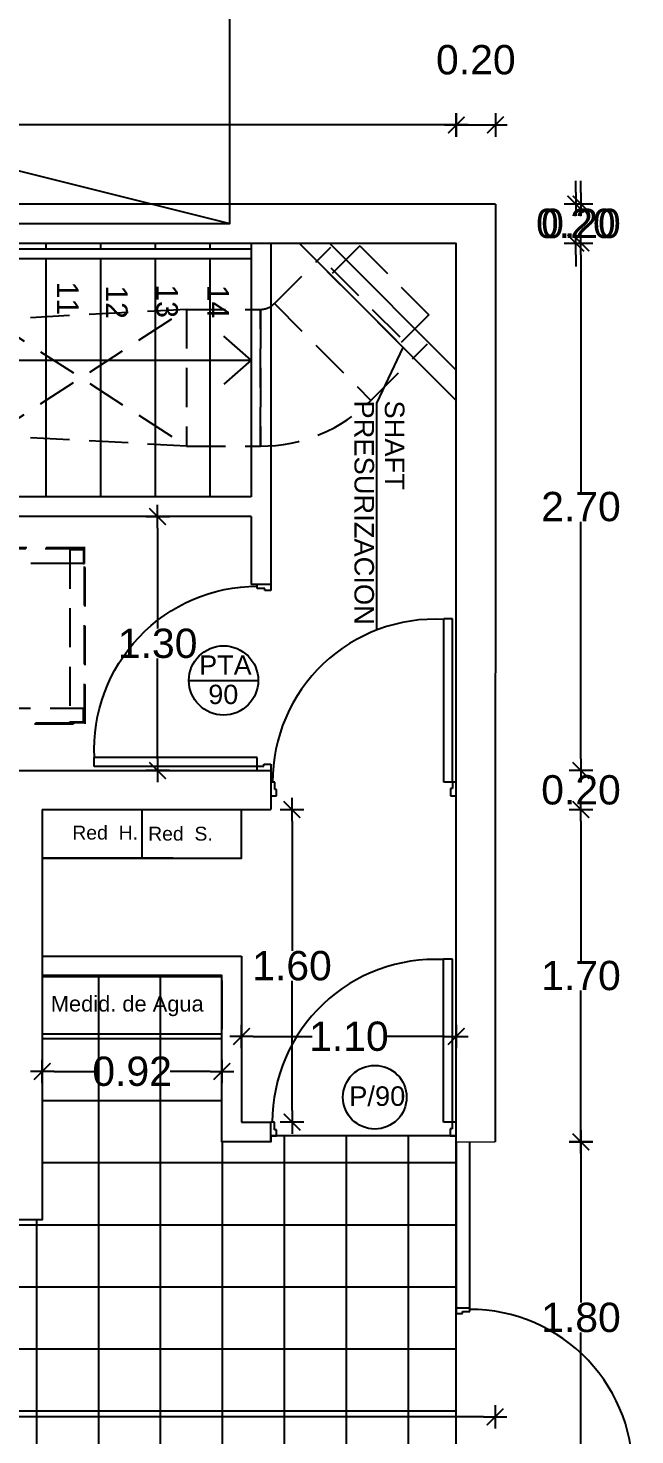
# Model space of a CAD drawing. Header units: millimetres. Extents: x 1217 to 2428, y 234 to 644.
# Drawn here: x 2368.8 to 2371.91, y 293.96 to 301.17 of the extents above; entities that cross this region are included whole.
import ezdxf

# ---------------------------------------------------------------- set-up
doc = ezdxf.new("R2010")
doc.units = ezdxf.units.MM
doc.linetypes.add('HIDDEN', pattern=[0.375, 0.25, -0.125])
doc.layers.get('0').update_dxf_attribs({"lineweight": 5})
for name, color, linetype in [('0.1', 251, 'Continuous'), ('0.3', 6, 'Continuous'), ('A-DOORSYM', 1, 'Continuous'), ('COTAS', 252, 'Continuous'), ('COTAS INTERIORES', 3, 'Continuous'), ('estructura', 3, 'Continuous'), ('hoja puerta', 2, 'Continuous'), ('Muebles', 8, 'Continuous'), ('MURO', 5, 'Continuous'), ('muros', 7, 'Continuous'), ('Pavimento', 8, 'Continuous'), ('PUERTAS', 2, 'Continuous'), ('SIMBOLOS', 2, 'Continuous'), ('Tabiques', 4, 'Continuous'), ('Texto', 1, 'Continuous')]:
    doc.layers.add(name, color=color, linetype=linetype)
doc.styles.add('INTERARQ', font='arial.ttf')
doc.styles.add('ROMANS', font='arial.ttf', dxfattribs={"height": 22.5})
doc.styles.get("Standard").update_dxf_attribs({"font": 'arial.ttf'})
doc.dimstyles.new('ESCALA_1-50', dxfattribs={"dimtxt": 0.15, "dimasz": 0.06, "dimexe": 0.18, "dimexo": 0.0625, "dimgap": 0, "dimtad": 0, "dimtih": 1, "dimtoh": 1, "dimzin": 0, "dimdsep": 46, "dimtxsty": 'INTERARQ', "dimblk": 'DIMTICK', "dimcen": 0, "dimse1": 1, "dimse2": 1, "dimclrd": 256, "dimclre": 1, "dimclrt": 2, "dimadec": 0, "dimazin": 0, "dimtfac": 4.5, "dimtofl": 0, "dimtmove": 2, "dimatfit": 3, "dimldrblk": 'DIMTICK', "dimfxl": 1, "dimtolj": 1, "dimtzin": 0, "dimarcsym": 0})

# ---------------------------------------------------------------- blocks, each defined once
blk = doc.blocks.new('Simple-A ras - 095 x 202mm_1-19-10_54')
at = {"layer": 'A-DOORSYM'}
blk.add_arc((0.3675, 0.035), 0.8338, 87.03344, 180, dxfattribs=at)
at = {"layer": 'hoja puerta'}
for p, q in [((0.4107, 0.035), (0.4107, 0.87)), ((0.4557, 0.87), (0.4107, 0.87)), ((0.4557, 0.035), (0.4557, 0.87)), ((-0.455, 0.035), (-0.475, 0.035)), ((-0.455, -0.0038), (-0.455, 0.035)), ((0.4557, 0.035), (0.4107, 0.035)), ((0.455, 0.0012), (0.445, 0.0012)), ((0.445, 0.0012), (0.445, -0.035)), ((0.455, 0.035), (0.455, 0.0012)), ((0.475, 0.035), (0.455, 0.035)), ((-0.475, -0.035), (-0.445, -0.035)), ((-0.445, -0.0038), (-0.455, -0.0038)), ((-0.445, -0.035), (-0.445, -0.0038)), ((0.445, -0.035), (0.475, -0.035))]:
    blk.add_line(p, q, dxfattribs=at)
blk = doc.blocks.new('presu')
at = {"layer": 'Muebles', "color": 8, "linetype": 'HIDDEN', "ltscale": 0.8}
for p, q in [((-0.289, -0.289), (0, 0)), ((0.1485, 0.0071), (0, -0.1414)), ((0.1485, 0.0071), (0.502, -0.3465)), ((-0.0177, -0.1237), (0.3712, -0.5127)), ((0, -0.1061), (0.3889, -0.495)), ((-3.5375, -1.1093), (-3.5375, -0.2273)), ((-1.9365, -1.1093), (-1.9365, -0.2273)), ((-3.5375, -0.2978), (-3.608, -0.2978)), ((-1.9365, -0.2978), (-3.5375, -0.2978)), ((-1.866, -0.2978), (-1.9365, -0.2978)), ((-1.8133, -0.3471), (-1.8383, -0.3721)), ((-1.8133, -0.9896), (-1.8133, -0.3471)), ((-1.7883, -0.3721), (-1.8133, -0.3471)), ((-1.7633, -0.3471), (-1.7883, -0.3721)), ((-1.7633, -0.9896), (-1.7633, -0.3471)), ((-1.7383, -0.3721), (-1.7633, -0.3471)), ((-1.7383, -0.9646), (-0.7383, -0.3183)), ((-0.7383, -0.3183), (-1.7383, -0.3721)), ((-0.7383, -0.3183), (-0.3598, -0.3183)), ((-0.7383, -0.3183), (-0.7383, -1.0183)), ((-0.3598, -0.3183), (-0.3598, -1.0183)), ((-0.3598, -1.0183), (-0.3598, -0.3183)), ((-0.289, -0.289), (0.2059, -0.784)), ((0.502, -0.3465), (0.3536, -0.495)), ((-2.5733, -0.9646), (-2.5733, -0.3721)), ((-1.857, -0.3721), (-2.5733, -0.3721)), ((-2.5612, -0.9646), (-2.5612, -0.3721)), ((-2.5455, -0.9646), (-2.5455, -0.3721)), ((-2.5165, -0.9646), (-2.5165, -0.3721)), ((-2.4704, -0.9646), (-2.4704, -0.3721)), ((-2.364, -0.9646), (-2.364, -0.3721)), ((-2.1664, -0.9646), (-2.1664, -0.3721)), ((-1.857, -0.3721), (-1.8383, -0.3721)), ((-1.8383, -0.9646), (-1.8383, -0.3721)), ((-1.8383, -0.9646), (-1.8383, -0.3721)), ((-1.7883, -0.9646), (-1.7883, -0.3721)), ((-1.7383, -0.9646), (-1.7383, -0.3721)), ((-1.7383, -0.3721), (-0.7383, -1.0183)), ((0.2059, -0.784), (0.495, -0.495)), ((-1.857, -0.9646), (-2.5733, -0.9646)), ((-2.4482, -0.9646), (-2.4142, -1.0216)), ((-2.0512, -0.9646), (-2.0852, -1.0216)), ((-1.857, -0.9646), (-1.8383, -0.9646)), ((-1.8133, -0.9896), (-1.8383, -0.9646)), ((-1.7883, -0.9646), (-1.8133, -0.9896)), ((-1.7633, -0.9896), (-1.7883, -0.9646)), ((-1.7383, -0.9646), (-1.7633, -0.9896)), ((-0.7383, -1.0183), (-1.7383, -0.9646)), ((-3.608, -1.0388), (-3.5375, -1.0388)), ((-3.5375, -1.0388), (-1.9365, -1.0388)), ((-2.0852, -1.0216), (-2.4142, -1.0216)), ((-1.9365, -1.0388), (-1.866, -1.0388)), ((-0.7383, -1.0183), (-0.3598, -1.0183))]:
    blk.add_line(p, q, dxfattribs=at)
for points in [[(-1.857, -1.1183), (-1.857, -0.2183), (-3.617, -0.2183), (-3.617, -1.1183)], [(-1.8615, -1.1138), (-1.8615, -0.2228), (-3.6125, -0.2228), (-3.6125, -1.1138)], [(-3.6125, -0.2978), (-3.6125, -0.2228), (-3.5375, -0.2228), (-3.5375, -0.2273), (-3.608, -0.2273), (-3.608, -0.2978)], [(-1.8615, -0.2978), (-1.8615, -0.2228), (-1.9365, -0.2228), (-1.9365, -0.2273), (-1.866, -0.2273), (-1.866, -0.2978)], [(-2.6266, -0.5404), (-2.6266, -0.7963), (-2.9517, -0.7963), (-2.9517, -0.5404)], [(-3.6125, -1.0388), (-3.6125, -1.1138), (-3.5375, -1.1138), (-3.5375, -1.1093), (-3.608, -1.1093), (-3.608, -1.0388)], [(-1.8615, -1.0388), (-1.8615, -1.1138), (-1.9365, -1.1138), (-1.9365, -1.1093), (-1.866, -1.1093), (-1.866, -1.0388)]]:
    blk.add_lwpolyline(points, close=True, dxfattribs=at)
for radius in [0.1, 0.8]:
    blk.add_arc((-0.3598, -0.2183), radius, 270, 315, dxfattribs=at)
blk = doc.blocks.new('DIMTICK')
at = {"color": 1}
for p, q in [((-1, 0), (1, 0)), ((0, 1), (0, -1))]:
    blk.add_line(p, q, dxfattribs=at)
at = {"color": 3, "const_width": 0.141}
blk.add_lwpolyline([(0.71, 0.71), (-0.71, -0.71)], dxfattribs=at)
blk = doc.blocks.new('*D979')
at = {"layer": 'COTAS INTERIORES', "lineweight": -2, "ltscale": 3, "transparency": 16777216}
for p, q in [((2369.4652, 298.6057), (2369.4652, 298.0924)), ((2369.4652, 297.4257), (2369.4652, 297.9391))]:
    blk.add_line(p, q, dxfattribs=at)
at = {"layer": 'Defpoints', "color": 0, "ltscale": 3, "transparency": 16777216}
for p in [(2369.9446, 298.6657, 0), (2369.4652, 297.3657), (2369.9446, 297.3657, 0)]:
    blk.add_point(p, dxfattribs=at)
at = {"layer": 'COTAS INTERIORES', "lineweight": -2, "ltscale": 3, "transparency": 16777216, "xscale": 0.06, "yscale": 0.06, "zscale": 0.06}
for p, rotation in [((2369.4652, 298.6657), 90), ((2369.4652, 297.3657), 270)]:
    blk.add_blockref('DIMTICK', p, dxfattribs=dict(at, rotation=rotation))
at = {"layer": 'COTAS INTERIORES', "color": 2, "ltscale": 3, "transparency": 16777216, "insert": (2369.4652, 298.0157), "char_height": 0.15, "attachment_point": 5, "style": 'INTERARQ'}
blk.add_mtext('\\A1;1.30', dxfattribs=at)
blk = doc.blocks.new('*D994')
at = {"layer": 'COTAS', "lineweight": -2, "ltscale": 3, "transparency": 16777216}
for p, q in [((2365.8442, 302.6057), (2365.8442, 301.4923)), ((2365.8442, 300.2257), (2365.8442, 301.3391))]:
    blk.add_line(p, q, dxfattribs=at)
at = {"layer": 'Defpoints', "color": 0, "ltscale": 3, "transparency": 16777216}
for p in [(2368.5785, 302.6657, 0), (2365.8442, 300.1657), (2369.8346, 300.1657, 0)]:
    blk.add_point(p, dxfattribs=at)
at = {"layer": 'COTAS', "lineweight": -2, "ltscale": 3, "transparency": 16777216, "xscale": 0.06, "yscale": 0.06, "zscale": 0.06}
for p, rotation in [((2365.8442, 302.6657), 90), ((2365.8442, 300.1657), 270)]:
    blk.add_blockref('DIMTICK', p, dxfattribs=dict(at, rotation=rotation))
at = {"layer": 'COTAS', "color": 2, "ltscale": 3, "transparency": 16777216, "insert": (2365.8442, 301.4157), "char_height": 0.15, "attachment_point": 5, "style": 'INTERARQ'}
blk.add_mtext('\\A1;2.50', dxfattribs=at)
blk = doc.blocks.new('*D1010')
at = {"layer": 'COTAS INTERIORES', "lineweight": -2, "ltscale": 3, "transparency": 16777216}
for p, q in [((2364.6946, 294.0571), (2367.7189, 294.0571)), ((2371.1336, 294.0571), (2368.1093, 294.0571))]:
    blk.add_line(p, q, dxfattribs=at)
at = {"layer": 'Defpoints', "color": 0, "ltscale": 3, "transparency": 16777216}
for p in [(2371.1936, 294.0571), (2371.1936, 293.6658, 0), (2364.6346, 293.0658, 0)]:
    blk.add_point(p, dxfattribs=at)
at = {"layer": 'COTAS INTERIORES', "lineweight": -2, "ltscale": 3, "transparency": 16777216, "xscale": 0.06, "yscale": 0.06, "zscale": 0.06, "rotation": 180}
blk.add_blockref('DIMTICK', (2364.6346, 294.0571), dxfattribs=at)
at = {"layer": 'COTAS INTERIORES', "lineweight": -2, "ltscale": 3, "transparency": 16777216, "xscale": 0.06, "yscale": 0.06, "zscale": 0.06}
blk.add_blockref('DIMTICK', (2371.1936, 294.0571), dxfattribs=at)
at = {"layer": 'COTAS INTERIORES', "color": 2, "ltscale": 3, "transparency": 16777216, "insert": (2367.9141, 294.0571), "char_height": 0.15, "attachment_point": 5, "style": 'INTERARQ'}
blk.add_mtext('\\A1;6.56', dxfattribs=at)
blk = doc.blocks.new('*D1042')
at = {"layer": 'COTAS INTERIORES', "lineweight": -2, "ltscale": 3, "transparency": 16777216}
for p, q in [((2364.8946, 300.6699), (2367.7194, 300.6699)), ((2370.9346, 300.6699), (2368.1098, 300.6699))]:
    blk.add_line(p, q, dxfattribs=at)
at = {"layer": 'Defpoints', "color": 0, "ltscale": 3, "transparency": 16777216}
for p in [(2370.9946, 300.6699), (2364.8346, 300.2657, 0), (2370.9946, 300.0657, 0)]:
    blk.add_point(p, dxfattribs=at)
at = {"layer": 'COTAS INTERIORES', "lineweight": -2, "ltscale": 3, "transparency": 16777216, "xscale": 0.06, "yscale": 0.06, "zscale": 0.06, "rotation": 180}
blk.add_blockref('DIMTICK', (2364.8346, 300.6699), dxfattribs=at)
at = {"layer": 'COTAS INTERIORES', "lineweight": -2, "ltscale": 3, "transparency": 16777216, "xscale": 0.06, "yscale": 0.06, "zscale": 0.06}
blk.add_blockref('DIMTICK', (2370.9946, 300.6699), dxfattribs=at)
at = {"layer": 'COTAS INTERIORES', "color": 2, "ltscale": 3, "transparency": 16777216, "insert": (2367.9146, 300.6699), "char_height": 0.15, "attachment_point": 5, "style": 'INTERARQ'}
blk.add_mtext('\\A1;6.16', dxfattribs=at)
blk = doc.blocks.new('*D1043')
at = {"layer": 'COTAS INTERIORES', "lineweight": -2, "ltscale": 3, "transparency": 16777216}
blk.add_line((2371.0546, 300.6699), (2371.1346, 300.6699), dxfattribs=at)
at = {"layer": 'Defpoints', "color": 0, "ltscale": 3, "transparency": 16777216}
for p in [(2371.1946, 300.6699), (2371.1946, 300.2647, 0), (2370.9946, 300.0657, 0)]:
    blk.add_point(p, dxfattribs=at)
at = {"layer": 'COTAS INTERIORES', "lineweight": -2, "ltscale": 3, "transparency": 16777216, "xscale": 0.06, "yscale": 0.06, "zscale": 0.06, "rotation": 180}
blk.add_blockref('DIMTICK', (2370.9946, 300.6699), dxfattribs=at)
at = {"layer": 'COTAS INTERIORES', "lineweight": -2, "ltscale": 3, "transparency": 16777216, "xscale": 0.06, "yscale": 0.06, "zscale": 0.06}
blk.add_blockref('DIMTICK', (2371.1946, 300.6699), dxfattribs=at)
at = {"layer": 'COTAS INTERIORES', "color": 2, "ltscale": 3, "transparency": 16777216, "insert": (2371.0946, 301.0031), "char_height": 0.15, "attachment_point": 5, "style": 'INTERARQ'}
blk.add_mtext('\\A1;0.20', dxfattribs=at)
blk = doc.blocks.new('*D1044')
at = {"layer": 'COTAS INTERIORES', "lineweight": -2, "ltscale": 3, "transparency": 16777216}
for p, q in [((2371.6066, 300.3247), (2371.6066, 300.3847)), ((2371.6066, 300.0057), (2371.6066, 299.9457))]:
    blk.add_line(p, q, dxfattribs=at)
at = {"layer": 'Defpoints', "color": 0, "ltscale": 3, "transparency": 16777216}
for p in [(2371.1946, 300.2647), (2371.6066, 300.2647), (2370.9946, 300.0657, 0)]:
    blk.add_point(p, dxfattribs=at)
at = {"layer": 'COTAS INTERIORES', "lineweight": -2, "ltscale": 3, "transparency": 16777216, "xscale": 0.06, "yscale": 0.06, "zscale": 0.06}
for p, rotation in [((2371.6066, 300.2647), 270), ((2371.6066, 300.0657), 90)]:
    blk.add_blockref('DIMTICK', p, dxfattribs=dict(at, rotation=rotation))
at = {"layer": 'COTAS INTERIORES', "color": 2, "ltscale": 3, "transparency": 16777216, "insert": (2371.6066, 300.1652), "char_height": 0.15, "attachment_point": 5, "style": 'INTERARQ'}
blk.add_mtext('\\A1;0.20', dxfattribs=at)
blk = doc.blocks.new('*D957')
at = {"layer": 'COTAS INTERIORES', "lineweight": -2, "ltscale": 3, "transparency": 16777216}
for p, q in [((2371.6331, 300.3247, 0), (2371.6331, 300.3847, 0)), ((2371.6331, 300.0057, 0), (2371.6331, 299.9457, 0))]:
    blk.add_line(p, q, dxfattribs=at)
at = {"layer": 'Defpoints', "color": 0, "ltscale": 3, "transparency": 16777216}
for p in [(2371.1948, 300.2647, 0), (2370.9946, 300.0657, 0), (2371.6331, 300.0657, 0)]:
    blk.add_point(p, dxfattribs=at)
at = {"layer": 'COTAS INTERIORES', "lineweight": -2, "ltscale": 3, "transparency": 16777216, "xscale": 0.06, "yscale": 0.06, "zscale": 0.06}
for p, rotation in [((2371.6331, 300.2647, 0), 270), ((2371.6331, 300.0657, 0), 90)]:
    blk.add_blockref('DIMTICK', p, dxfattribs=dict(at, rotation=rotation))
at = {"layer": 'COTAS INTERIORES', "color": 2, "ltscale": 3, "transparency": 16777216, "insert": (2371.6331, 300.1652, 0), "char_height": 0.15, "attachment_point": 5, "style": 'INTERARQ'}
blk.add_mtext('\\A1;0.20', dxfattribs=at)
blk = doc.blocks.new('*D958')
at = {"layer": 'COTAS INTERIORES', "lineweight": -2, "ltscale": 3, "transparency": 16777216}
for p, q in [((2371.6331, 300.0057, 0), (2371.6331, 298.7923, 0)), ((2371.6331, 297.4257, 0), (2371.6331, 298.6391, 0))]:
    blk.add_line(p, q, dxfattribs=at)
at = {"layer": 'Defpoints', "color": 0, "ltscale": 3, "transparency": 16777216}
for p in [(2370.9946, 300.0657, 0), (2370.0446, 297.3657, 0), (2371.6331, 297.3657, 0)]:
    blk.add_point(p, dxfattribs=at)
at = {"layer": 'COTAS INTERIORES', "lineweight": -2, "ltscale": 3, "transparency": 16777216, "xscale": 0.06, "yscale": 0.06, "zscale": 0.06}
for p, rotation in [((2371.6331, 300.0657, 0), 90), ((2371.6331, 297.3657, 0), 270)]:
    blk.add_blockref('DIMTICK', p, dxfattribs=dict(at, rotation=rotation))
at = {"layer": 'COTAS INTERIORES', "color": 2, "ltscale": 3, "transparency": 16777216, "insert": (2371.6331, 298.7157, 0), "char_height": 0.15, "attachment_point": 5, "style": 'INTERARQ'}
blk.add_mtext('\\A1;2.70', dxfattribs=at)
blk = doc.blocks.new('*D959')
at = {"layer": 'COTAS INTERIORES', "lineweight": -2, "ltscale": 3, "transparency": 16777216}
for p, q in [((2371.6331, 297.4257), (2371.6331, 297.4857)), ((2371.6331, 297.1057), (2371.6331, 297.0457))]:
    blk.add_line(p, q, dxfattribs=at)
at = {"layer": 'Defpoints', "color": 0, "ltscale": 3, "transparency": 16777216}
for p in [(2370.0446, 297.3657), (2370.0446, 297.1657), (2371.6331, 297.1657)]:
    blk.add_point(p, dxfattribs=at)
at = {"layer": 'COTAS INTERIORES', "lineweight": -2, "ltscale": 3, "transparency": 16777216, "xscale": 0.06, "yscale": 0.06, "zscale": 0.06}
for p, rotation in [((2371.6331, 297.3657), 270), ((2371.6331, 297.1657), 90)]:
    blk.add_blockref('DIMTICK', p, dxfattribs=dict(at, rotation=rotation))
at = {"layer": 'COTAS INTERIORES', "color": 2, "ltscale": 3, "transparency": 16777216, "insert": (2371.6331, 297.2657), "char_height": 0.15, "attachment_point": 5, "style": 'INTERARQ'}
blk.add_mtext('\\A1;0.20', dxfattribs=at)
blk = doc.blocks.new('*D960')
at = {"layer": 'COTAS INTERIORES', "lineweight": -2, "ltscale": 3, "transparency": 16777216}
for p, q in [((2371.6331, 297.1057), (2371.6331, 296.3919)), ((2371.6331, 295.5249), (2371.6331, 296.2387))]:
    blk.add_line(p, q, dxfattribs=at)
at = {"layer": 'Defpoints', "color": 0, "ltscale": 3, "transparency": 16777216}
for p in [(2370.0446, 297.1657), (2371.1935, 295.4649, 0), (2371.6331, 295.4649)]:
    blk.add_point(p, dxfattribs=at)
at = {"layer": 'COTAS INTERIORES', "lineweight": -2, "ltscale": 3, "transparency": 16777216, "xscale": 0.06, "yscale": 0.06, "zscale": 0.06}
for p, rotation in [((2371.6331, 297.1657), 90), ((2371.6331, 295.4649), 270)]:
    blk.add_blockref('DIMTICK', p, dxfattribs=dict(at, rotation=rotation))
at = {"layer": 'COTAS INTERIORES', "color": 2, "ltscale": 3, "transparency": 16777216, "insert": (2371.6331, 296.3153), "char_height": 0.15, "attachment_point": 5, "style": 'INTERARQ'}
blk.add_mtext('\\A1;1.70', dxfattribs=at)
blk = doc.blocks.new('*D961')
at = {"layer": 'COTAS INTERIORES', "lineweight": -2, "ltscale": 3, "transparency": 16777216}
for p, q in [((2371.6331, 295.4049), (2371.6331, 294.6419)), ((2371.6331, 293.7258), (2371.6331, 294.4888))]:
    blk.add_line(p, q, dxfattribs=at)
at = {"layer": 'Defpoints', "color": 0, "ltscale": 3, "transparency": 16777216}
for p in [(2371.1935, 295.4649, 0), (2371.1936, 293.6658), (2371.6331, 293.6658)]:
    blk.add_point(p, dxfattribs=at)
at = {"layer": 'COTAS INTERIORES', "lineweight": -2, "ltscale": 3, "transparency": 16777216, "xscale": 0.06, "yscale": 0.06, "zscale": 0.06}
for p, rotation in [((2371.6331, 295.4649), 90), ((2371.6331, 293.6658), 270)]:
    blk.add_blockref('DIMTICK', p, dxfattribs=dict(at, rotation=rotation))
at = {"layer": 'COTAS INTERIORES', "color": 2, "ltscale": 3, "transparency": 16777216, "insert": (2371.6331, 294.5654), "char_height": 0.15, "attachment_point": 5, "style": 'INTERARQ'}
blk.add_mtext('\\A1;1.80', dxfattribs=at)
blk = doc.blocks.new('*D965')
at = {"layer": 'COTAS INTERIORES', "lineweight": -2, "ltscale": 3, "transparency": 16777216}
for p, q in [((2369.9546, 296.0045), (2370.2571, 296.0045)), ((2370.9346, 296.0045), (2370.6321, 296.0045))]:
    blk.add_line(p, q, dxfattribs=at)
at = {"layer": 'Defpoints', "color": 0, "ltscale": 3, "transparency": 16777216}
for p in [(2370.9946, 296.0045), (2369.8946, 295.7326, 0), (2370.9946, 295.6957, 0)]:
    blk.add_point(p, dxfattribs=at)
at = {"layer": 'COTAS INTERIORES', "lineweight": -2, "ltscale": 3, "transparency": 16777216, "xscale": 0.06, "yscale": 0.06, "zscale": 0.06, "rotation": 180}
blk.add_blockref('DIMTICK', (2369.8946, 296.0045), dxfattribs=at)
at = {"layer": 'COTAS INTERIORES', "lineweight": -2, "ltscale": 3, "transparency": 16777216, "xscale": 0.06, "yscale": 0.06, "zscale": 0.06}
blk.add_blockref('DIMTICK', (2370.9946, 296.0045), dxfattribs=at)
at = {"layer": 'COTAS INTERIORES', "color": 2, "ltscale": 3, "transparency": 16777216, "insert": (2370.4446, 296.0045), "char_height": 0.15, "attachment_point": 5, "style": 'INTERARQ'}
blk.add_mtext('\\A1;1.10', dxfattribs=at)
blk = doc.blocks.new('*D966')
at = {"layer": 'COTAS INTERIORES', "lineweight": -2, "ltscale": 3, "transparency": 16777216}
for p, q in [((2370.1532, 297.1057), (2370.1532, 296.4423)), ((2370.1532, 295.6257), (2370.1532, 296.2891))]:
    blk.add_line(p, q, dxfattribs=at)
at = {"layer": 'Defpoints', "color": 0, "ltscale": 3, "transparency": 16777216}
for p in [(2371.4337, 297.1657, 0), (2369.9951, 295.5657, 0), (2370.1532, 295.5657)]:
    blk.add_point(p, dxfattribs=at)
at = {"layer": 'COTAS INTERIORES', "lineweight": -2, "ltscale": 3, "transparency": 16777216, "xscale": 0.06, "yscale": 0.06, "zscale": 0.06}
for p, rotation in [((2370.1532, 297.1657), 90), ((2370.1532, 295.5657), 270)]:
    blk.add_blockref('DIMTICK', p, dxfattribs=dict(at, rotation=rotation))
at = {"layer": 'COTAS INTERIORES', "color": 2, "ltscale": 3, "transparency": 16777216, "insert": (2370.1532, 296.3657), "char_height": 0.15, "attachment_point": 5, "style": 'INTERARQ'}
blk.add_mtext('\\A1;1.60', dxfattribs=at)
blk = doc.blocks.new('*D967')
at = {"layer": 'COTAS INTERIORES', "lineweight": -2, "ltscale": 3, "transparency": 16777216}
for p, q in [((2368.9346, 295.8251), (2369.1406, 295.8251)), ((2369.7346, 295.8251), (2369.5287, 295.8251))]:
    blk.add_line(p, q, dxfattribs=at)
at = {"layer": 'Defpoints', "color": 0, "ltscale": 3, "transparency": 16777216}
for p in [(2368.8746, 295.8251), (2368.8746, 295.4657, 0), (2369.7946, 295.4657, 0)]:
    blk.add_point(p, dxfattribs=at)
at = {"layer": 'COTAS INTERIORES', "lineweight": -2, "ltscale": 3, "transparency": 16777216, "xscale": 0.06, "yscale": 0.06, "zscale": 0.06, "rotation": 180}
blk.add_blockref('DIMTICK', (2368.8746, 295.8251), dxfattribs=at)
at = {"layer": 'COTAS INTERIORES', "lineweight": -2, "ltscale": 3, "transparency": 16777216, "xscale": 0.06, "yscale": 0.06, "zscale": 0.06}
blk.add_blockref('DIMTICK', (2369.7946, 295.8251), dxfattribs=at)
at = {"layer": 'COTAS INTERIORES', "color": 2, "ltscale": 3, "transparency": 16777216, "insert": (2369.3346, 295.8251), "char_height": 0.15, "attachment_point": 5, "style": 'INTERARQ'}
blk.add_mtext('\\A1;0.92', dxfattribs=at)

msp = doc.modelspace()

# ---------------------------------------------------------------- hatches: boundary and pattern name
at = {"layer": 'COTAS', "ltscale": 3}
h = msp.add_hatch(dxfattribs=at)
h.set_pattern_fill('NET', color=256, scale=0.1)
h.set_pattern_definition([(0, (1166.47292, 65.17067), (0, 0.3175), []), (90, (1166.47292, 65.17067), (-0.3175, 2e-17), [])])
edge = h.paths.add_edge_path()
edge.add_line((2363.43267, 290.86817), (2363.43267, 290.06832))
edge.add_line((2363.43267, 290.06832), (2364.63462, 290.06832))
edge.add_line((2364.63462, 290.06832), (2364.63462, 293.06576))
edge.add_line((2364.63462, 293.06576), (2370.99361, 293.06576))
edge.add_line((2370.99361, 293.06576), (2370.99462, 295.49572))
edge.add_line((2370.99462, 295.49572), (2370.04462, 295.49572))
edge.add_line((2370.04462, 295.49572), (2370.04406, 295.46572))
edge.add_line((2370.04406, 295.46572), (2369.79462, 295.46572))
edge.add_line((2369.79462, 295.46572), (2369.79461, 296.31572))
edge.add_line((2369.79461, 296.31572), (2368.87462, 296.31572))
edge.add_line((2368.87462, 296.31572), (2368.87462, 295.06572))
edge.add_line((2368.87462, 295.06572), (2368.67462, 295.06572))
edge.add_line((2368.67462, 295.06572), (2368.67462, 295.11572))
edge.add_line((2368.67462, 295.11572), (2364.83462, 295.11571))
edge.add_line((2364.83462, 295.11571), (2364.83462, 295.06572))
edge.add_line((2364.83462, 295.06572), (2364.63462, 295.06572))
edge.add_line((2364.63462, 295.06572), (2364.63462, 300.26244))
edge.add_line((2364.63462, 300.26244), (2363.43269, 300.26244))
edge.add_line((2363.43269, 300.26244), (2363.43268, 290.86817))

# ---------------------------------------------------------------- linework, layer by layer
at = {"ltscale": 3, "elevation": 0}
msp.add_lwpolyline([(2370.99462, 295.46572), (2371.19371, 295.46572)], dxfattribs=at)
at = {"layer": '0.1', "ltscale": 3, "elevation": 0}
for points in [[(2368.87462, 296.91634), (2369.89461, 296.91634), (2369.89461, 297.16571)], [(2369.38462, 297.16571), (2369.38462, 296.91634)], [(2369.54524, 296.91634), (2368.87462, 296.91634)], [(2369.54527, 296.91634), (2368.87465, 296.91634)], [(2369.79461, 296.29098), (2369.79461, 296.04161)], [(2369.79461, 296.01572), (2368.87462, 296.01572)]]:
    msp.add_lwpolyline(points, dxfattribs=at)
at = {"layer": '0.3'}
for p, q in [((2369.94462, 300.06572, 0), (2369.94462, 298.76572, 0)), ((2370.04462, 300.06572, 0), (2370.04462, 298.31729, 0)), ((2367.4568, 300.03572, 0), (2369.94462, 300.03572, 0)), ((2367.4912, 299.98572, 0), (2369.94462, 299.98572, 0)), ((2369.94462, 298.76572, 0), (2364.83462, 298.76572, 0)), ((2369.94462, 298.66572, 0), (2364.83462, 298.66572, 0)), ((2369.94462, 298.66572, 0), (2369.94462, 298.31729, 0)), ((2368.87462, 296.41572, 0), (2369.89461, 296.41572, 0)), ((2369.89461, 296.41572, 0), (2369.89461, 295.56571, 0)), ((2369.89461, 295.56571, 0), (2370.0436, 295.56571, 0)), ((2370.0436, 295.56571, 0), (2370.0436, 295.46488, 0)), ((2370.0436, 295.46488, 0), (2369.79461, 295.46488, 0))]:
    msp.add_line(p, q, dxfattribs=at)
at = {"layer": '0.3', "elevation": 0}
for points in [[(2370.04462, 298.31729), (2369.94462, 298.31729)], [(2369.79461, 295.46488), (2369.79461, 296.31572), (2368.87462, 296.31572), (2368.87462, 296.31572)], [(2370.99462, 295.46572), (2370.99462, 294.61583), (2371.06462, 294.61583), (2371.06462, 295.46572)]]:
    msp.add_lwpolyline(points, dxfattribs=at)
at = {"layer": 'COTAS', "ltscale": 3, "elevation": 0}
msp.add_lwpolyline([(2363.43267, 290.86817), (2363.43267, 290.06832), (2364.63462, 290.06832), (2364.63462, 293.06576), (2370.99361, 293.06576), (2370.99462, 295.49572), (2370.04462, 295.49572), (2370.04406, 295.46572), (2369.79462, 295.46572), (2369.79462, 295.46572), (2369.79461, 296.31572), (2368.87462, 296.31572), (2368.87462, 295.06572), (2368.67462, 295.06572), (2368.67462, 295.11572), (2364.83462, 295.11571), (2364.83462, 295.06572), (2364.63462, 295.06572), (2364.63462, 300.26244), (2363.43269, 300.26244), (2363.43268, 290.86817)], dxfattribs=at)
at = {"layer": 'estructura', "color": 1}
for p, q in [((2368.89462, 300.03572, 0), (2368.89462, 300.06572, 0)), ((2369.17462, 300.03572, 0), (2369.17462, 300.06572, 0)), ((2369.45462, 300.03572, 0), (2369.45462, 300.06572, 0)), ((2369.73462, 300.03572, 0), (2369.73462, 300.06572, 0)), ((2368.89462, 298.76572, 0), (2368.89462, 299.98572, 0)), ((2369.17462, 298.76572, 0), (2369.17462, 299.98572, 0)), ((2369.45462, 298.76572, 0), (2369.45462, 299.98572, 0)), ((2369.73462, 298.76572, 0), (2369.73462, 299.98572, 0))]:
    msp.add_line(p, q, dxfattribs=at)
at = {"layer": 'Muebles', "color": 8, "linetype": 'HIDDEN', "ltscale": 20}
msp.add_line((2368.18906, 299.46572, 0), (2369.94462, 299.46572, 0), dxfattribs=at)
at = {"layer": 'Muebles', "color": 8, "linetype": 'HIDDEN', "ltscale": 20, "elevation": 0}
for points in [[(2369.94462, 299.46572), (2369.80407, 299.58867)], [(2369.94462, 299.46572), (2369.80407, 299.34276)]]:
    msp.add_lwpolyline(points, dxfattribs=at)
at = {"layer": 'Muebles', "color": 8, "linetype": 'Continuous', "elevation": 0}
msp.add_lwpolyline([(2370.58837, 298.08222), (2370.58837, 299.2454), (2370.72302, 299.53175)], dxfattribs=at)
at = {"layer": 'MURO', "color": 1, "ltscale": 3, "elevation": 0}
msp.add_lwpolyline([(2364.83462, 302.6657), (2364.83462, 300.1657), (2369.83462, 300.1657), (2369.83462, 302.6657), (2364.83462, 302.6657)], dxfattribs=at)
at = {"layer": 'muros'}
for p, q in [((2371.19462, 300.26474, 0), (2364.83462, 300.26576, 0)), ((2364.63462, 300.06572, 0), (2370.99462, 300.06572, 0)), ((2364.83462, 300.06572, 0), (2370.99462, 300.06572, 0)), ((2370.99462, 295.46572, 0), (2370.99462, 300.06572, 0)), ((2364.83462, 297.36572, 0), (2370.04462, 297.36572, 0)), ((2368.87462, 297.16572, 0), (2370.04462, 297.16572, 0)), ((2368.87462, 297.16572, 0), (2368.87462, 295.06572, 0))]:
    msp.add_line(p, q, dxfattribs=at)
at = {"layer": 'muros', "elevation": 0}
for points in [[(2371.19462, 300.26474), (2371.19371, 295.46572)], [(2370.04462, 297.36572), (2370.04462, 297.16572)], [(2370.04462, 297.36572), (2370.04462, 297.16572)], [(2368.87462, 295.06572), (2368.67462, 295.06572)]]:
    msp.add_lwpolyline(points, dxfattribs=at)
at = {"layer": 'Pavimento', "color": 251, "ltscale": 3, "elevation": 0}
msp.add_lwpolyline([(2369.83462, 302.6657), (2364.83462, 301.4157), (2369.83462, 300.1657)], dxfattribs=at)
at = {"layer": 'SIMBOLOS', "color": 1, "linetype": 'Continuous'}
msp.add_line((2369.62538, 297.82655), (2369.98003, 297.82655), dxfattribs=at)
msp.add_circle((2369.8027, 297.82655), 0.17733, dxfattribs=at)
at = {"layer": 'Tabiques'}
for p, q in [((2370.99462, 299.26015, 0), (2370.18905, 300.06572, 0)), ((2370.99462, 299.26015, 0), (2370.18905, 300.06572, 0)), ((2370.99462, 299.26015, 0), (2370.18905, 300.06572, 0)), ((2370.99462, 299.41572, 0), (2370.34462, 300.06572, 0)), ((2370.99462, 299.41572, 0), (2370.34462, 300.06572, 0)), ((2370.99462, 299.41572, 0), (2370.34462, 300.06572, 0))]:
    msp.add_line(p, q, dxfattribs=at)
at = {"layer": 'Texto'}
msp.add_circle((2370.57725, 295.69327, 0), 0.16297, dxfattribs=at)

# ---------------------------------------------------------------- block references
at = {"layer": '0.1'}
msp.add_blockref('presu', (2370.35179, 300.0444, 0), dxfattribs=at)
at = {"layer": '0.1', "rotation": 180}
msp.add_blockref('presu', (2365.47744, 297.38703, 0), dxfattribs=at)
at = {"layer": 'Muebles', "xscale": -1, "rotation": 90.00001233745665}
msp.add_blockref('Simple-A ras - 095 x 202mm_1-19-10_54', (2370.00962, 297.84229, 0), dxfattribs=at)
at = {"layer": 'Muebles'}
for p, rotation in [((2370.51962, 297.27155, 0), 359.9999876625434), ((2371.02957, 294.14083, 0), 269.9999876625433)]:
    msp.add_blockref('Simple-A ras - 095 x 202mm_1-19-10_54', p, dxfattribs=dict(at, rotation=rotation))
at = {"layer": 'PUERTAS', "xscale": 0.9999925657630349, "yscale": 0.9999925657630349, "zscale": 0.9999925657630349, "rotation": 359.9999876625434}
msp.add_blockref('Simple-A ras - 095 x 202mm_1-19-10_54', (2370.5186, 295.52988, 0), dxfattribs=at)

# ---------------------------------------------------------------- texts
at = {"layer": 'estructura', "color": 1, "style": 'ROMANS'}
for s, height, p in [('Red  H.', 0.071056, (2369.02796, 297.01221, 0)), ('Red  S.', 0.071056, (2369.41653, 297.00689, 0)), ('Medid. de Agua', 0.0799994, (2368.91807, 296.13191, 0))]:
    msp.add_text(s, height=height, dxfattribs=at).set_placement(p)
at = {"layer": 'estructura', "color": 1, "char_height": 0.1106475, "width": 0.1026, "attachment_point": 9, "rotation": 270, "line_spacing_factor": 0.938532}
for s, insert in [('\\fArial|b0|i0|c0|p34|;11', (2368.94933, 299.69666, 0)), ('\\fArial|b0|i0|c0|p34|;13', (2369.45675, 299.6823, 0)), ('\\fArial|b0|i0|c0|p34|;14', (2369.71916, 299.6801, 0)), ('\\fArial|b0|i0|c0|p34|;12', (2369.20049, 299.67751, 0))]:
    msp.add_mtext(s, dxfattribs=dict(at, insert=insert))
at = {"layer": 'Muebles', "color": 8, "linetype": 'Continuous', "style": 'ROMANS'}
for s, p in [('PRESURIZACION', (2370.47304, 299.25984, 0)), ('SHAFT', (2370.62877, 299.25984, 0))]:
    msp.add_text(s, height=0.1, rotation=270, dxfattribs=at).set_placement(p)
at = {"layer": 'SIMBOLOS', "color": 2, "style": 'ROMANS'}
for s, p in [('PTA', (2369.67781, 297.85556)), ('90', (2369.72442, 297.70574))]:
    msp.add_text(s, height=0.099, dxfattribs=at).set_placement(p)
at = {"layer": 'Texto', "insert": (2370.58976, 295.69816, 0), "char_height": 0.0999993, "width": 3.0886563, "attachment_point": 5}
msp.add_mtext('{\\fArial|b0|i0|c0|p34;\\C256;P/90}', dxfattribs=at)

# ---------------------------------------------------------------- dimensions: what is measured, and where the dimension line sits
at = {"layer": 'COTAS', "ltscale": 3}
dim = msp.add_linear_dim(base=(2365.84419, 300.1657), p1=(2368.57852, 302.6657, 0), p2=(2369.83462, 300.1657, 0), angle=90, dimstyle='ESCALA_1-50', dxfattribs=at)
dim.commit()
dim.dimension.update_dxf_attribs({"geometry": '*D994', "text_midpoint": (2365.84419, 301.4157)})
at = {"layer": 'COTAS INTERIORES', "ltscale": 3}
for base, p1, p2, picture, middle in [((2371.19462, 300.66994), (2370.99462, 300.06572, 0), (2371.19462, 300.26474, 0), '*D1043', (2371.09462, 301.00311)), ((2370.99462, 300.66994), (2364.83462, 300.26572, 0), (2370.99462, 300.06572, 0), '*D1042', (2367.91462, 300.66994)), ((2370.99464, 296.00448, 0), (2369.89461, 295.73264, 0), (2370.99464, 295.69572, 0), '*D965', (2370.44463, 296.00448, 0)), ((2368.87465, 295.82506, 0), (2369.79464, 295.46572, 0), (2368.87465, 295.46572, 0), '*D967', (2369.33465, 295.82506, 0)), ((2371.19361, 294.05708), (2364.63462, 293.06576, 0), (2371.19361, 293.66583, 0), '*D1010', (2367.91411, 294.05708))]:
    dim = msp.add_linear_dim(base=base, p1=p1, p2=p2, dimstyle='ESCALA_1-50', dxfattribs=at)
    dim.commit()
    dim.dimension.update_dxf_attribs({"geometry": picture, "text_midpoint": middle})
for base, p1, p2, picture, middle in [((2371.60663, 300.26474), (2370.99462, 300.06572, 0), (2371.19462, 300.26474), '*D1044', (2371.60663, 300.16523)), ((2371.63307, 300.06572, 0), (2371.1948, 300.26474, 0), (2370.99462, 300.06572, 0), '*D957', (2371.63307, 300.16523, 0)), ((2371.63307, 297.36572, 0), (2370.99462, 300.06572, 0), (2370.04462, 297.36572, 0), '*D958', (2371.63307, 298.71572, 0)), ((2369.4652, 297.36572), (2369.94462, 298.66572, 0), (2369.94462, 297.36572, 0), '*D979', (2369.4652, 298.01572)), ((2371.63307, 297.16572, 0), (2370.04462, 297.36572, 0), (2370.04462, 297.16572, 0), '*D959', (2371.63307, 297.26572, 0)), ((2370.15317, 295.56571, 0), (2371.43369, 297.16572, 0), (2369.9951, 295.56571, 0), '*D966', (2370.15317, 296.36571, 0)), ((2371.63307, 295.46488, 0), (2370.04462, 297.16572, 0), (2371.19351, 295.46488, 0), '*D960', (2371.63307, 296.3153, 0)), ((2371.63307, 293.66583, 0), (2371.19351, 295.46488, 0), (2371.19361, 293.66583, 0), '*D961', (2371.63307, 294.56536, 0))]:
    dim = msp.add_linear_dim(base=base, p1=p1, p2=p2, angle=90, dimstyle='ESCALA_1-50', dxfattribs=at)
    dim.commit()
    dim.dimension.update_dxf_attribs({"geometry": picture, "text_midpoint": middle})

doc.saveas('drawing.dxf')
